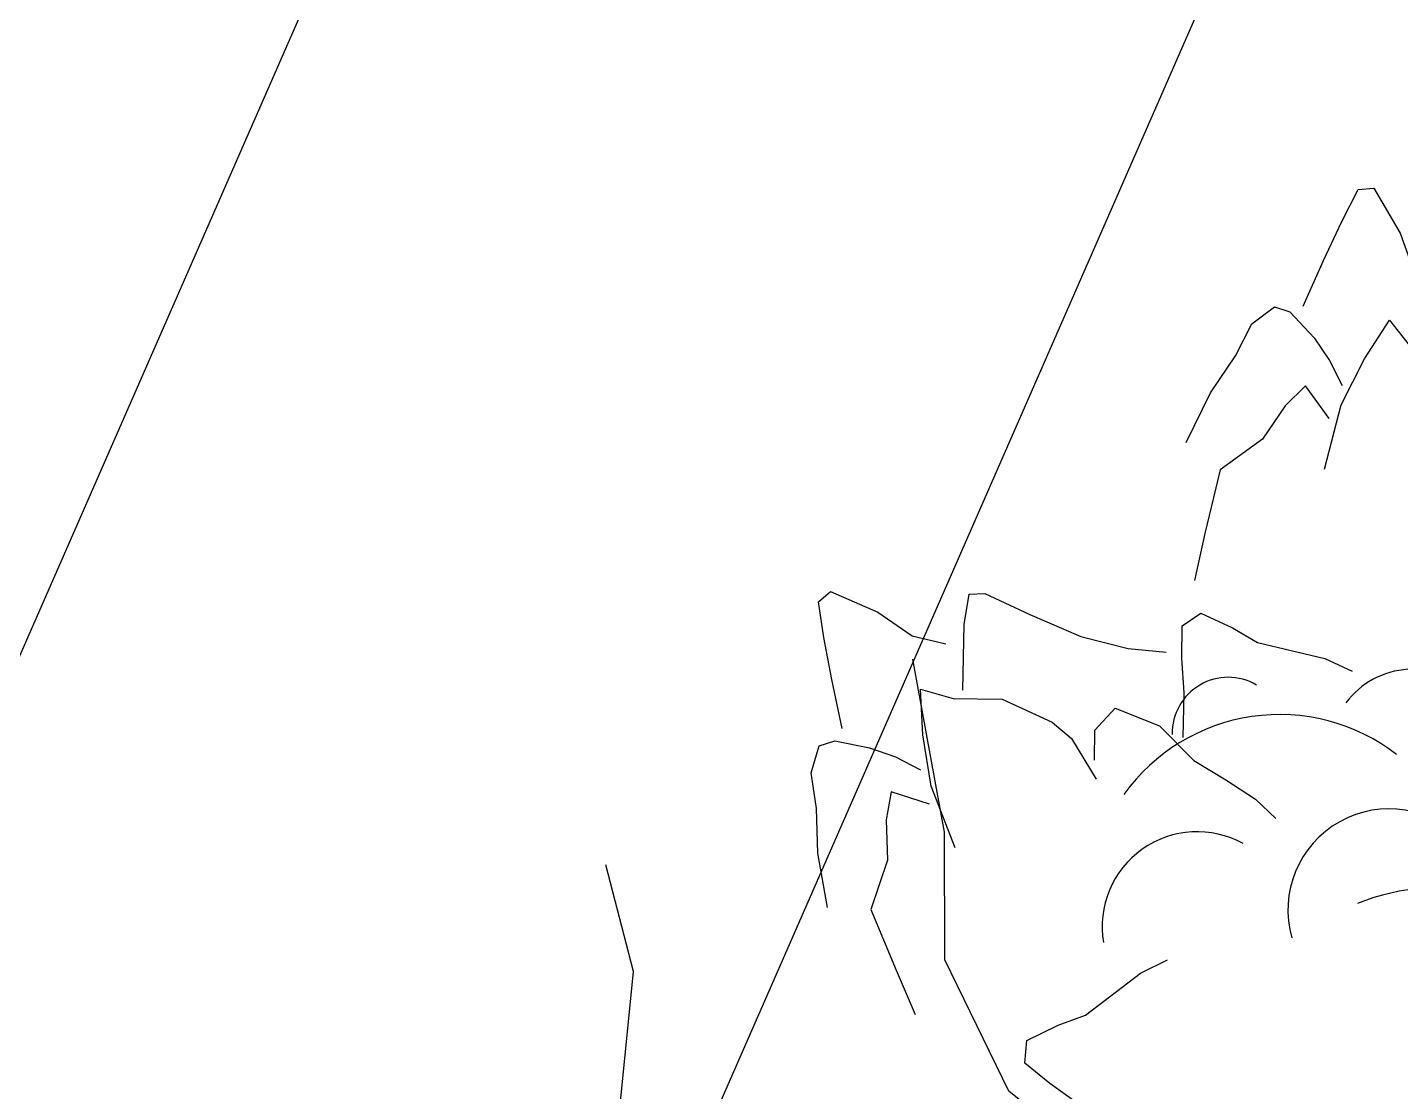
# Model space of a CAD drawing. Header units: millimetres. Extents: x 524954 to 526204, y 9523489 to 9524010.
# Drawn here: x 525715.697 to 525719.042, y 9523626.595 to 9523629.188 of the extents above; entities that cross this region are included whole.
import ezdxf

# ---------------------------------------------------------------- set-up
doc = ezdxf.new("R2010")
doc.units = ezdxf.units.MM
doc.linetypes.add('ACAD_ISO12W100', pattern=[21, 12, -3, 0, -3, 0, -3])
doc.layers.add('Arbre', color=34, linetype='ACAD_ISO12W100')
doc.layers.add('Bati_H', color=1, linetype='Continuous')

# ---------------------------------------------------------------- blocks, each defined once
blk = doc.blocks.new('v088')
at = {"color": 3, "linetype": 'Continuous'}
for p, q in [((-0.0239, 12.3184), (0.0161, 12.3965)), ((0.0161, 12.3965), (0.0546, 12.3999)), ((0.0546, 12.3999), (0.1184, 12.2906)), ((-0.0686, 12.2238), (-0.0239, 12.3184)), ((0.1184, 12.2906), (0.1522, 12.1952)), ((-0.1179, 12.1126), (-0.0686, 12.2238)), ((-0.2428, 12.0693), (-0.1881, 12.111)), ((-0.1881, 12.111), (-0.1505, 12.0986)), ((-0.1505, 12.0986), (-0.0915, 12.0354)), ((0.0317, 11.9844), (0.0922, 12.0781)), ((0.0922, 12.0781), (0.1437, 12.0135)), ((-0.2828, 11.9912), (-0.2428, 12.0693)), ((-0.0915, 12.0354), (-0.0536, 11.98)), ((-0.344, 11.9013), (-0.2828, 11.9912)), ((-0.0536, 11.98), (-0.0225, 11.9193)), ((-0.0252, 11.8718), (0.0317, 11.9844)), ((-0.1123, 11.9179), (-0.1618, 11.8694)), ((-0.0542, 11.8389), (-0.1123, 11.9179)), ((-0.4033, 11.7804), (-0.344, 11.9013)), ((-0.1618, 11.8694), (-0.2169, 11.7884)), ((-0.066, 11.7153), (-0.0252, 11.8718)), ((-0.2169, 11.7884), (-0.3202, 11.714)), ((-0.3202, 11.714), (-0.3572, 11.5582)), ((-0.3572, 11.5582), (-0.3824, 11.4437)), ((-1.2987, 11.3921), (-1.2695, 11.4174)), ((-1.2695, 11.4174), (-1.1537, 11.3664)), ((-0.9434, 11.3371), (-0.9319, 11.4109)), ((-0.9319, 11.4109), (-0.8938, 11.412)), ((-0.8938, 11.412), (-0.7835, 11.3608)), ((-1.2853, 11.3054), (-1.2987, 11.3921)), ((-1.1537, 11.3664), (-1.0704, 11.3089)), ((-0.7835, 11.3608), (-0.6595, 11.3072)), ((-0.4126, 11.3334), (-0.3673, 11.3647)), ((-0.3673, 11.3647), (-0.2901, 11.3288)), ((-1.0704, 11.3089), (-0.9882, 11.2895)), ((-0.9469, 11.1764), (-0.9434, 11.3371)), ((-0.6595, 11.3072), (-0.5444, 11.2779)), ((-0.4131, 11.2545), (-0.4126, 11.3334)), ((-0.2901, 11.3288), (-0.2291, 11.2925)), ((-1.266, 11.2026), (-1.2853, 11.3054)), ((-0.5444, 11.2779), (-0.4516, 11.2697)), ((-0.2291, 11.2925), (-0.0648, 11.2537)), ((-0.4079, 11.1703), (-0.4131, 11.2545)), ((-0.0648, 11.2537), (0.0014, 11.223)), ((-1.2408, 11.0836), (-1.266, 11.2026)), ((-1.0503, 11.1789), (-0.9708, 11.1567)), ((-1.0444, 11.0675), (-1.0503, 11.1789)), ((-0.9708, 11.1567), (-0.851, 11.1547)), ((-0.851, 11.1547), (-0.7296, 11.0984)), ((-0.4102, 11.0614), (-0.4079, 11.1703)), ((-0.6257, 11.0796), (-0.5755, 11.1328)), ((-0.5755, 11.1328), (-0.4682, 11.0896)), ((-0.7296, 11.0984), (-0.6822, 11.0589)), ((-0.6263, 11.0061), (-0.6257, 11.0796)), ((-0.4682, 11.0896), (-0.3841, 11.005)), ((-1.3166, 10.9752), (-1.2967, 11.0411)), ((-1.2967, 11.0411), (-1.2589, 11.0531)), ((-1.2589, 11.0531), (-1.1741, 11.0365)), ((-1.0245, 10.9429), (-1.0444, 11.0675)), ((-0.6822, 11.0589), (-0.6222, 10.96)), ((-1.1741, 11.0365), (-1.1109, 11.0139)), ((-1.1109, 11.0139), (-1.0501, 10.983)), ((-1.3032, 10.8885), (-1.3166, 10.9752)), ((-0.3841, 11.005), (-0.3065, 10.9583)), ((-0.9657, 10.7922), (-1.0245, 10.9429)), ((-0.3065, 10.9583), (-0.2344, 10.9114)), ((-1.122, 10.9292), (-1.1336, 10.8608)), ((-1.0286, 10.8992), (-1.122, 10.9292)), ((-0.2344, 10.9114), (-0.1841, 10.8638)), ((-1.3, 10.7798), (-1.3032, 10.8885)), ((-1.1336, 10.8608), (-1.1308, 10.7629)), ((-1.2771, 10.6471), (-1.3, 10.7798)), ((-1.1308, 10.7629), (-1.1708, 10.642)), ((-1.1708, 10.642), (-1.1094, 10.4942)), ((-0.514, 10.4875), (-0.4484, 10.5194)), ((-1.1094, 10.4942), (-1.0628, 10.3867)), ((-0.648, 10.3846), (-0.514, 10.4875)), ((-0.7146, 10.3603), (-0.648, 10.3846)), ((-0.7912, 10.3231), (-0.7146, 10.3603)), ((-0.7957, 10.2682), (-0.7912, 10.3231)), ((-0.7348, 10.218), (-0.7957, 10.2682)), ((-0.6662, 10.1688), (-0.7348, 10.218))]:
    blk.add_line(p, q, dxfattribs=at)
at = {"linetype": 'Continuous'}
for p, q in [((-0.9914, 10.8307), (-1.0686, 11.252)), ((-0.9911, 10.5198), (-0.9914, 10.8307)), ((-1.7492, 10.4915), (-1.8168, 10.7513)), ((-0.8352, 10.1996), (-0.9911, 10.5198)), ((-1.8059, 9.9306), (-1.7492, 10.4915)), ((-0.6834, 10.0784), (-0.8352, 10.1996))]:
    blk.add_line(p, q, dxfattribs=at)
at = {"color": 3, "linetype": 'Continuous'}
for centre, major_axis, start_param, end_param in [((-0.3005, 11.0717), (0.0964, 0.0964), 0.254619, 2.377018), ((0.1501, 11.0237), (0.1445, 0.1445), 6.263619, 7.998733), ((-0.1756, 10.6509), (0.3298, 0.3298), 0.12682, 1.733702), ((0.0911, 10.6412), (0.1741, 0.1741), 6.236163, 8.918901), ((-0.3757, 10.5998), (0.1641, 0.1641), 0.282297, 2.520721), ((0.2226, 10.1318), (-0.3995, 0.3995), 4.689978, 5.875693)]:
    blk.add_ellipse(centre, major_axis=major_axis, ratio=1, start_param=start_param, end_param=end_param, dxfattribs=at)

msp = doc.modelspace()

# ---------------------------------------------------------------- hatches: boundary and pattern name
at = {"layer": 'Bati_H'}
h = msp.add_hatch(dxfattribs=at)
h.set_pattern_fill('_U', color=256, scale=2, angle=66.3561, style=0, pattern_type=0)
h.set_pattern_definition([(66.356060545, (0, 0), (-1.8321108744, 0.80210332498), [])])
h.paths.add_polyline_path([(525698.434, 9523617.5299), (525712.0651, 9523622.8598), (525723.8174, 9523627.9351), (525721.9547, 9523632.56), (525715.0585, 9523629.985), (525712.202, 9523636.2914), (525683.9843, 9523625.3917), (525684.9855, 9523622.2675), (525694.6861, 9523625.975), (525696.7428, 9523621.8801), (525696.7343, 9523621.8768)])

# ---------------------------------------------------------------- block references
at = {"layer": 'Arbre'}
msp.add_blockref('v088', (525718.923, 9523616.396), dxfattribs=at)

doc.saveas('drawing.dxf')
